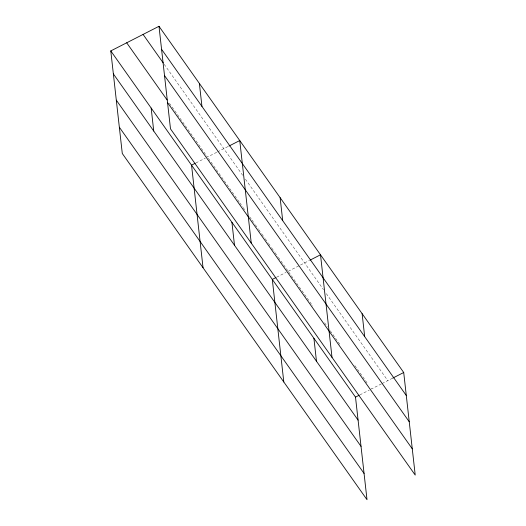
<?xml version="1.0" encoding="UTF-8"?>
<svg xmlns="http://www.w3.org/2000/svg" width="526" height="526" viewBox="0 0 526 526"><rect width="100%" height="100%" fill="white"/><g stroke="black" fill="none" stroke-linecap="round" stroke-linejoin="round"><path stroke-width="0.39" stroke-dasharray="2.63 1.97" d="M195.876 162.955L205.278 158.148M216.712 152.31L207.448 157.044L168.951 102.577M217.429 151.948L228.179 146.458M276.637 277.202L286.039 272.402M288.209 271.291L309.663 260.337M359.843 394.914L369.245 390.108M381.389 383.908L371.415 389.003L369.995 386.998M382.1 383.546L392.863 378.049M164.211 64.317L242.624 175.243M245.438 179.228L323.51 289.675M326.344 293.686L387.8 380.633M208.388 158.372L239.376 202.214M239.849 202.878L242.664 206.863M243.13 207.527L245.011 210.183M249.705 216.824L251.586 219.48M252.053 220.144L254.873 224.129M255.34 224.793L258.161 228.784M258.628 229.448L261.442 233.432M261.915 234.096L264.729 238.081M265.203 238.745L268.017 242.729M268.49 243.393L271.304 247.378M271.771 248.042L274.592 252.026M275.059 252.69L277.879 256.681M278.346 257.345L287.735 270.627M288.682 271.962L312.792 306.073M324.608 322.793L327.448 326.804M330.282 330.815L340.21 344.859M354.866 365.596L367.628 383.651"/><path stroke-width="0.79" d="M110.782 50.917L355.504 397.13L367.01 499.7L122.288 153.493L110.782 50.917L158.99 26.3L403.712 372.507L415.218 475.083L170.496 128.87L158.99 26.3M195.153 163.323L191.543 165.171L203.043 267.741M228.902 146.09L239.751 140.547L251.257 243.124M275.913 277.57L272.297 279.418L283.803 381.988M310.386 259.969L320.505 254.794L332.011 357.371M355.504 397.13L359.12 395.282M392.863 378.049L403.712 372.507M161.567 49.286L406.289 395.499M143.085 34.427L163.27 62.988M164.513 75.553L409.235 421.76M126.694 42.797L167.071 99.92M167.551 102.609L412.272 448.816M113.36 73.91L358.081 420.116M116.305 100.17L361.027 446.377M119.343 127.233L364.064 473.439M362.112 313.654L364.689 336.64M313.904 338.271L316.481 361.263M280.128 197.671L282.705 220.664M231.92 222.294L234.497 245.28M199.374 83.424L201.951 106.416M151.159 108.047L153.737 131.033"/></g></svg>
